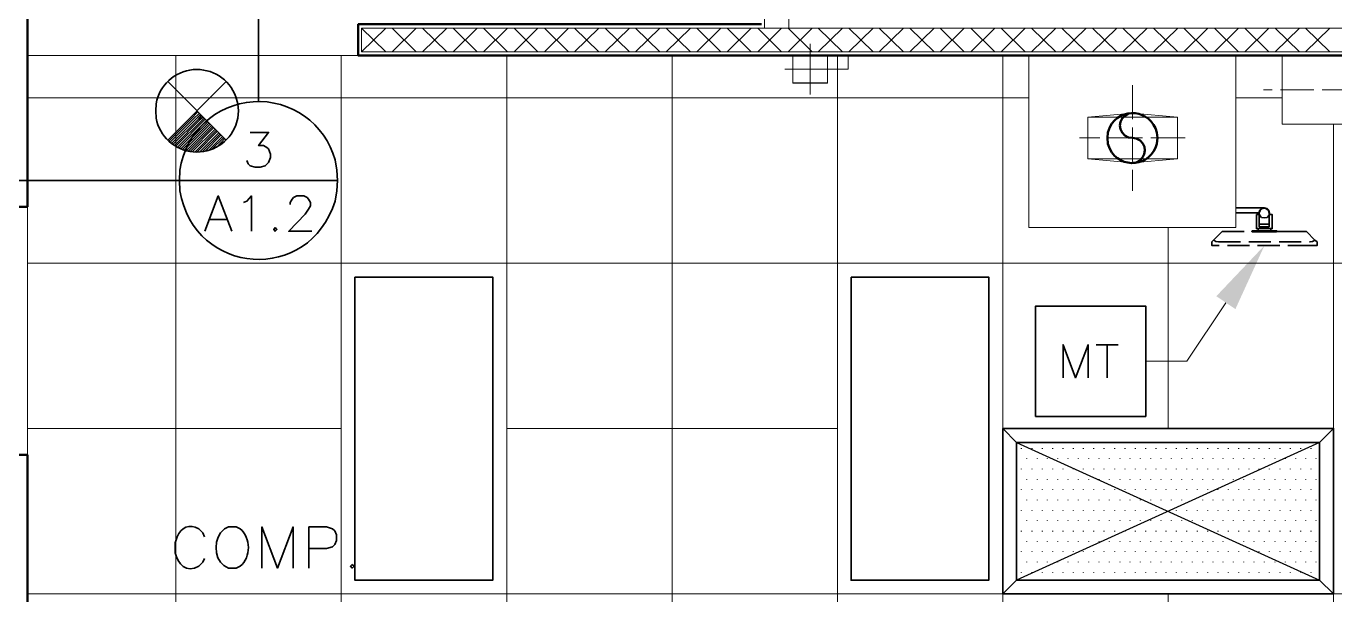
# Model space of a CAD drawing. Header units: inches. Extents: x 5 to 516, y -193 to 129.
# Drawn here: x 347.3 to 363.12, y 49.18 to 56.06 of the extents above; entities that cross this region are included whole.
import ezdxf

# ---------------------------------------------------------------- set-up
doc = ezdxf.new("R2010")
doc.units = ezdxf.units.IN
doc.header["$MEASUREMENT"] = 0
doc.linetypes.add('PDF_IMPORT', pattern=[1, 0.8, -0.2])
doc.layers.add('PDF9_Geometry', color=7, linetype='Continuous')
doc.layers.add('PDF9_Solid Fills', color=7, linetype='Continuous')

msp = doc.modelspace()

# ---------------------------------------------------------------- linework, layer by layer
at = {"layer": 'PDF9_Geometry', "lineweight": 9}
for points in [[(383.9783999, 55.7516727), (351.3517345, 55.7516727), (351.3517345, 56.0405612), (356.2272903, 56.0405612), (356.2272903, 58.2094499), (356.5206231, 58.2094499), (356.5206231, 56.0405612), (383.5206216, 56.0405612), (383.5206216, 63.1250052), (366.0628448, 63.1250052), (366.0628448, 81.0850047)], [(356.2272949, 56.0405634), (356.5206282, 56.0405634)]]:
    msp.add_lwpolyline(points, dxfattribs=at)
at = {"layer": 'PDF9_Geometry', "lineweight": 50}
for points in [[(347.3117409, 53.8761122), (347.3117409, 57.6272231)], [(351.3117407, 56.0850061), (351.3117407, 55.7072283), (351.3117407, 56.0850061), (356.187296, 56.0850061)], [(383.9384027, 55.7072301), (351.3117385, 55.7072301)], [(360.627299, 55.0050032), (360.6761879, 55.0094477)], [(360.4006265, 54.5783366), (360.3784043, 54.6405588), (360.3739599, 54.7116699), (360.3784043, 54.7783366), (360.4006265, 54.8405588)], [(360.9695154, 54.7783366), (360.9784043, 54.7116699), (360.9695154, 54.6405588)], [(360.7206323, 54.702781), (360.6761879, 54.7116699), (360.627299, 54.7161144)], [(360.7206323, 54.4138921), (360.6761879, 54.4094477)], [(347.3117471, 53.8761122), (346.9384137, 53.8761122), (346.9384137, 54.1116678)], [(346.6939632, 45.3338945), (347.3117409, 45.3338945), (347.3117409, 50.8761164)], [(346.9384137, 50.8761124), (347.3117471, 50.8761124)]]:
    msp.add_lwpolyline(points, dxfattribs=at)
at = {"layer": 'PDF9_Geometry', "lineweight": 35}
for points in [[(350.1072956, 57.3027794), (350.1072956, 55.1516684)], [(349.7161823, 55.3916738), (349.0095157, 54.6850072)], [(349.7161823, 54.6850043), (349.0095157, 55.391671)], [(349.0228501, 54.671667), (349.2895168, 54.9383337), (349.3739612, 55.0272226)], [(349.0361784, 54.6583387), (349.3161784, 54.9383387), (349.3917339, 55.0094498)], [(349.0539645, 54.6450014), (349.4050756, 54.9961125)], [(349.0717415, 54.6316732), (349.3784082, 54.9383398), (349.4184082, 54.9827843)], [(349.0895186, 54.6183359), (349.4050741, 54.9383358), (349.4361852, 54.9650025)], [(349.1072956, 54.6094473), (349.4361845, 54.9383362), (349.4495178, 54.9516695)], [(349.4628457, 54.9383319), (349.125068, 54.6005541)], [(349.4761831, 54.9205548), (349.1428497, 54.5872215)], [(349.4939601, 54.9072265), (349.1650712, 54.5783377)], [(349.5072974, 54.8938892), (349.1872974, 54.5694448)], [(349.5206257, 54.8761122), (349.2095146, 54.5650011)], [(349.5384027, 54.8627839), (349.2317361, 54.5561173)], [(349.5517401, 54.8494466), (349.2539623, 54.5516688)], [(349.5650774, 54.8361183), (349.2806329, 54.5472294)], [(349.5828544, 54.8183413), (349.3028544, 54.5427857)], [(349.5961827, 54.805004), (349.3339605, 54.5383373)], [(349.60952, 54.7916666), (349.3606311, 54.5383333)], [(349.6272971, 54.7738896), (349.3917415, 54.5383341)], [(349.6406253, 54.7605613), (349.4228476, 54.5427836)], [(350.005073, 54.7783384), (350.2272952, 54.7783384), (350.1072952, 54.6183384), (350.165073, 54.6183384), (350.205073, 54.5961162), (350.2272952, 54.5783384), (350.2495174, 54.5161162), (350.2495174, 54.4761162), (350.2272952, 54.413894), (350.1872952, 54.373894), (350.125073, 54.3561162), (350.0672952, 54.3561162), (350.005073, 54.373894), (349.9828508, 54.3961162), (349.965073, 54.4361162)], [(349.6539626, 54.747224), (349.4584071, 54.547224)], [(349.6717397, 54.729447), (349.4984064, 54.5561136)], [(349.685068, 54.7161096), (349.5428457, 54.5738874)], [(349.6984053, 54.7027814), (349.5961831, 54.5961147)], [(346.4717435, 54.1961173), (349.1472988, 54.1961173)], [(351.0317418, 53.9472284), (351.053964, 54.0716728), (351.0628529, 54.1961173)], [(349.458406, 53.5827818), (349.618406, 54.0094484), (349.7828504, 53.5827818)], [(349.9250672, 53.9294524), (349.9650672, 53.9472302), (350.022845, 54.0094524), (350.022845, 53.5827858)], [(350.4895203, 53.9072266), (350.4895203, 53.9294488), (350.5117425, 53.9694488), (350.5295203, 53.991671), (350.5695203, 54.0094488), (350.6539647, 54.0094488), (350.6939647, 53.991671), (350.7117425, 53.9694488), (350.7339647, 53.9294488), (350.7339647, 53.8894488), (350.7117425, 53.8494488), (350.6717425, 53.7872266), (350.4717425, 53.5827822), (350.7517425, 53.5827822)], [(362.2050687, 53.805004), (362.2139576, 53.7738929), (362.2361798, 53.7472262), (362.2717354, 53.7427818), (362.3028465, 53.7472262), (362.3250687, 53.7738929), (362.3339576, 53.805004), (362.3250687, 53.8361151), (362.3028465, 53.8583373), (362.2717354, 53.8672262), (362.2361798, 53.8583373), (362.2139576, 53.8361151), (362.2050687, 53.805004), (361.9250687, 53.805004)], [(362.2717372, 53.8672237), (361.9250705, 53.8672237)], [(362.3295171, 53.805004), (362.3206282, 53.8316707), (362.298406, 53.8538929), (362.2717394, 53.8627818), (362.2406282, 53.8538929), (362.218406, 53.8316707), (362.2095171, 53.805004), (362.2095171, 53.7605596)], [(349.5206257, 53.7250073), (349.7206257, 53.7250073)], [(362.1784031, 53.7827782), (362.1739587, 53.7827782)], [(362.36063, 53.6138915), (362.1739634, 53.6138915), (362.1739634, 53.6183359), (362.1739634, 53.7827803)], [(362.1784064, 53.7827782), (362.2095175, 53.7827782), (362.2095175, 53.7872226)], [(362.2095175, 53.805004), (362.2095175, 53.7827818)], [(362.2095175, 53.7072302), (362.2095175, 53.7605635)], [(362.2095175, 53.636113), (362.2095175, 53.7072241)], [(362.2095175, 53.6716671), (362.2139619, 53.6672226)], [(362.2139572, 53.6672273), (362.3250683, 53.6672273), (362.3295128, 53.6672273), (362.3295128, 53.6716718)], [(362.3339569, 53.7827782), (362.3295124, 53.7827782)], [(362.3295171, 53.707228), (362.3295171, 53.7605614), (362.3295171, 53.8050058)], [(362.3295171, 53.7827782), (362.3339616, 53.8050004)], [(362.3295171, 53.7072302), (362.3295171, 53.6361191)], [(362.3606315, 53.7827782), (362.3339648, 53.7827782)], [(362.3606268, 53.7827782), (362.3650712, 53.7827782), (362.3650712, 53.6183337)], [(361.7606243, 53.578333), (361.6361799, 53.4538886), (361.6361799, 53.4094441), (361.7161799, 53.4094441)], [(362.0272982, 53.578333), (361.7606315, 53.578333)], [(362.1384053, 53.5872215), (362.125072, 53.5872215), (362.1206275, 53.5827771)], [(362.1206322, 53.5827818), (362.1206322, 53.5783374)], [(362.1206322, 53.578333), (362.1250767, 53.578333), (362.1250767, 53.5738886), (362.13841, 53.5738886)], [(362.4184024, 53.5827818), (362.4184024, 53.5872262), (362.1384024, 53.5872262)], [(362.1384093, 53.5738933), (362.4006315, 53.5738933)], [(362.9072902, 53.4538886), (362.8806235, 53.4761108), (362.7784013, 53.578333), (362.1961791, 53.578333)], [(362.1961802, 53.5872215), (362.1961802, 53.6138882)], [(362.3295171, 53.636113), (362.2095171, 53.636113)], [(362.3472942, 53.5872215), (362.3472942, 53.6138882)], [(362.3606315, 53.6138962), (362.3650759, 53.6138962), (362.3650759, 53.6183406)], [(362.4006253, 53.5738933), (362.4139587, 53.5738933), (362.4184031, 53.5783377)], [(362.4184024, 53.578333), (362.4184024, 53.5827775)], [(361.6584017, 53.4761104), (361.6850684, 53.4583327), (361.7161795, 53.4538882)], [(362.822853, 53.4538936), (362.8539641, 53.4583381), (362.8806307, 53.4761159)], [(362.822853, 53.409451), (362.9072974, 53.409451), (362.9072974, 53.4538955)], [(359.8361814, 51.8094439), (359.8361814, 52.2094438), (359.9872925, 51.8094439), (360.1384036, 52.2094438), (360.1384036, 51.8094439)], [(360.2361832, 52.2094457), (360.5028498, 52.2094457)], [(360.3695111, 52.2094457), (360.3695111, 51.8094457)], [(359.2717374, 51.0272264), (359.1072929, 51.1961153)], [(362.9384038, 51.0272264), (363.1072927, 51.1961153)], [(349.1206329, 49.885001), (349.0984107, 49.8138899), (349.0984107, 49.6938899)], [(349.4539663, 49.885001), (349.431744, 49.9338899), (349.3828552, 49.9827787)], [(349.8850701, 49.9827784), (349.8361812, 50.0050006), (349.7428479, 50.0050006), (349.693959, 49.9827784), (349.6450701, 49.9338895)], [(350.1472894, 49.507225), (350.1472894, 50.0050028), (350.3339561, 49.507225), (350.5250672, 50.0050028), (350.5250672, 49.507225)], [(350.7161823, 49.507225), (350.7161823, 50.0050028), (350.9295156, 50.0050028), (351.0006267, 49.9827806), (351.0272934, 49.9561139), (351.0495156, 49.9116694), (351.0495156, 49.8405583), (351.0272934, 49.7916695), (351.0006267, 49.7650028), (350.9295156, 49.7427806), (350.7161823, 49.7427806)], [(349.3828552, 49.5294454), (349.431744, 49.5783343), (349.4539663, 49.6227788)], [(349.7428479, 49.5072229), (349.8361812, 49.5072229), (349.8850701, 49.5294451)], [(359.2717374, 49.3605598), (359.1072929, 49.1961154)], [(362.9384038, 49.3605598), (363.1072927, 49.1961154)]]:
    msp.add_lwpolyline(points, dxfattribs=at)
at = {"layer": 'PDF9_Geometry', "lineweight": 15}
for points in [[(351.3517345, 55.7516727), (351.6450678, 56.0405616)], [(351.645074, 55.7516727), (351.3517407, 56.0405616)], [(352.0139614, 55.7516727), (351.7206281, 56.0405616)], [(351.720631, 55.7516727), (352.0139643, 56.0405616)], [(352.3828488, 55.7516727), (352.0895155, 56.0405616)], [(352.0895184, 55.7516727), (352.3828517, 56.0405616)], [(352.7517363, 55.7516727), (352.4584029, 56.0405616)], [(352.4584058, 55.7516727), (352.7517392, 56.0405616)], [(352.8272933, 55.7516727), (353.1161821, 56.0405616)], [(353.1161839, 55.7516727), (352.8272951, 56.0405616)], [(353.1961807, 55.7516727), (353.4850696, 56.0405616)], [(353.4850714, 55.7516727), (353.1961825, 56.0405616)], [(353.8539588, 55.7516727), (353.5650699, 56.0405616)], [(353.5650771, 55.7516727), (353.853966, 56.0405616)], [(354.2228462, 55.7516727), (353.9295129, 56.0405616)], [(353.9295158, 55.7516727), (354.2228491, 56.0405616)], [(354.5917336, 55.7516727), (354.2984003, 56.0405616)], [(354.2984032, 55.7516727), (354.5917365, 56.0405616)], [(354.6672906, 55.7516727), (354.9606239, 56.0405616)], [(354.9606301, 55.7516727), (354.6672968, 56.0405616)], [(355.0361781, 55.7516727), (355.3295114, 56.0405616)], [(355.3295175, 55.7516727), (355.0361842, 56.0405616)], [(355.6984049, 55.7516727), (355.4050716, 56.0405616)], [(355.4050745, 55.7516727), (355.6984078, 56.0405616)], [(355.7739619, 55.7516727), (356.0628508, 56.0405616)], [(356.0628526, 55.7516727), (355.7739637, 56.0405616)], [(356.1428494, 55.7516727), (356.4317382, 56.0405616)], [(356.43174, 55.7516727), (356.1428512, 56.0405616)], [(356.5117368, 55.7516727), (356.8006257, 56.0405616)], [(356.8006275, 55.7516727), (356.5117386, 56.0405616)], [(357.1695149, 55.7516727), (356.8761816, 56.0405616)], [(356.8761845, 55.7516727), (357.1695178, 56.0405616)], [(357.5384023, 55.7516727), (357.245069, 56.0405616)], [(357.2450719, 55.7516727), (357.5384052, 56.0405616)], [(357.9072897, 55.7516727), (357.6139564, 56.0405616)], [(357.6139593, 55.7516727), (357.9072926, 56.0405616)], [(357.9828467, 55.7516727), (358.27618, 56.0405616)], [(358.2761862, 55.7516727), (357.9828529, 56.0405616)], [(358.3517341, 55.7516727), (358.640623, 56.0405616)], [(358.6406248, 55.7516727), (358.351736, 56.0405616)], [(358.7206306, 55.7516727), (359.0095195, 56.0405616)], [(359.0095213, 55.7516727), (358.7206324, 56.0405616)], [(359.089518, 55.7516727), (359.3784069, 56.0405616)], [(359.3784087, 55.7516727), (359.0895198, 56.0405616)], [(359.7472961, 55.7516727), (359.4539628, 56.0405616)], [(359.4539657, 55.7516727), (359.747299, 56.0405616)], [(360.1161836, 55.7516727), (359.8228502, 56.0405616)], [(359.8228531, 55.7516727), (360.1161865, 56.0405616)], [(360.485071, 55.7516727), (360.1917377, 56.0405616)], [(360.1917406, 55.7516727), (360.4850739, 56.0405616)], [(360.8539584, 55.7516727), (360.5606251, 56.0405616)], [(360.560628, 55.7516727), (360.8539613, 56.0405616)], [(361.2228458, 55.7516727), (360.9295125, 56.0405616)], [(360.9295154, 55.7516727), (361.2228487, 56.0405616)], [(361.2984028, 55.7516727), (361.5872917, 56.0405616)], [(361.5872935, 55.7516727), (361.2984046, 56.0405616)], [(361.6672902, 55.7516727), (361.9561791, 56.0405616)], [(361.9561809, 55.7516727), (361.6672921, 56.0405616)], [(362.0361777, 55.7516727), (362.3250665, 56.0405616)], [(362.3250683, 55.7516727), (362.0361795, 56.0405616)], [(362.4006253, 55.7516727), (362.6939587, 56.0405616)], [(362.6939648, 55.7516727), (362.4006315, 56.0405616)], [(362.7695128, 55.7516727), (363.0628461, 56.0405616)], [(363.0628522, 55.7516727), (362.7695189, 56.0405616)], [(356.7784016, 55.2361111), (356.7784016, 55.8494444)], [(357.0717389, 55.7116699), (357.2361834, 55.7116699), (357.2361834, 55.542781), (356.9872945, 55.542781)], [(359.4228513, 55.7116687), (359.4228513, 53.6272244), (361.9250734, 53.6272244), (361.9250734, 55.7116687)], [(365.1561862, 55.7116699), (362.4850751, 55.7116699)], [(365.1561862, 54.8761122), (365.1561862, 55.7116677), (365.1561862, 54.8761122), (362.4850751, 54.8761122), (362.4850751, 55.7116677)], [(351.3117407, 55.7072301), (347.3117409, 55.7072301)], [(349.1072956, 55.7072301), (349.1072956, 37.7072311)], [(351.1072955, 55.7072301), (351.1072955, 37.7072311)], [(353.1072954, 55.7072301), (353.1072954, 37.7072311)], [(355.1072953, 55.7072301), (355.1072953, 40.4450092)], [(357.1072952, 55.7072301), (357.1072952, 37.7072311)], [(359.1072951, 55.7072301), (359.1072951, 37.7072311)], [(357.0850694, 55.5427788), (356.4717361, 55.5427788)], [(347.3117409, 55.1961172), (359.4228513, 55.1961172)], [(361.9250666, 55.1961172), (362.4850665, 55.1961172)], [(360.1339606, 54.9605577), (360.6761828, 55.0094466), (361.218405, 54.9605577)], [(363.1072949, 54.8761122), (363.1072949, 37.7072243)], [(361.2184061, 54.4583333), (360.6761839, 54.4094444), (360.1339617, 54.4583333)], [(347.3117409, 50.8761124), (347.3117409, 53.8761122)], [(361.107295, 53.6272244), (361.107295, 51.1961135)], [(347.3117409, 53.1961173), (383.9384049, 53.1961173)], [(361.805076, 52.7161098), (361.3339649, 52.0094431), (360.8361871, 52.0094431)], [(347.3117409, 51.1961174), (351.1072964, 51.1961174)], [(353.1072954, 51.1961174), (357.1072952, 51.1961174)], [(359.1072951, 51.1961174), (363.1072949, 51.1961174)], [(347.3117409, 49.1961175), (383.9384049, 49.1961175)], [(361.107295, 49.1961175), (361.107295, 45.1961178)]]:
    msp.add_lwpolyline(points, dxfattribs=at)
for points in [[(356.9872956, 55.7116699), (356.9872956, 55.3783365), (356.5695178, 55.3783365), (356.5695178, 55.7116699)], [(356.5695167, 55.7072301), (356.5695167, 55.3738968), (356.9872945, 55.3738968), (356.9872945, 55.7072301)], [(361.9250666, 55.7072243), (361.9250666, 53.6272244), (359.4228445, 53.6272244), (359.4228445, 55.7072243)], [(362.4850709, 54.876119), (362.4850709, 55.7072301), (365.1561819, 55.7072301), (365.1561819, 54.876119)], [(361.2184061, 54.4583333), (361.2184061, 54.9605555), (360.1339617, 54.9605555), (360.1339617, 54.4583333)]]:
    msp.add_lwpolyline(points, close=True, dxfattribs=at)
at = {"layer": 'PDF9_Geometry', "lineweight": 35}
msp.add_lwpolyline([(349.8317364, 54.8672302), (349.8539586, 54.9516746), (349.8628475, 55.0405635), (349.8539586, 55.1250079), (349.8317364, 55.2094524, 0.766103965), (348.867292, 55.1250079), (348.8628476, 55.0405635), (348.867292, 54.9516746, 0.762246346)], format="xyb", close=True, dxfattribs=at)
at = {"layer": 'PDF9_Geometry', "linetype": 'PDF_IMPORT', "lineweight": 15, "ltscale": 0.511111}
msp.add_lwpolyline([(360.6761879, 55.3472222), (360.6761879, 54.0716707)], dxfattribs=at)
at = {"layer": 'PDF9_Geometry', "linetype": 'PDF_IMPORT', "lineweight": 15, "ltscale": 0.502222}
msp.add_lwpolyline([(365.3784084, 55.293891), (362.2584053, 55.293891)], dxfattribs=at)
at = {"layer": 'PDF9_Geometry', "lineweight": 35}
msp.add_lwpolyline([(349.1561863, 54.0716728), (349.151742, 54.1961173), (349.1561863, 54.3205617, -0.8172010977), (351.0317418, 54.4450061), (351.053964, 54.3205617), (351.0628529, 54.1961173), (349.151742, 54.1961173)], format="xyb", dxfattribs=at)
at = {"layer": 'PDF9_Geometry', "linetype": 'PDF_IMPORT', "lineweight": 15, "ltscale": 0.515556}
msp.add_lwpolyline([(361.3117401, 54.7116699), (360.0361839, 54.7116699)], dxfattribs=at)
at = {"layer": 'PDF9_Geometry', "lineweight": 35}
for points in [[(350.307292, 53.6272244), (350.2895142, 53.6050022), (350.307292, 53.58278), (350.3295142, 53.6050022)], [(351.2717378, 53.0272263), (351.2717378, 49.3605598), (352.9384044, 49.3605598), (352.9384044, 53.0272263)], [(357.2717375, 53.0272263), (357.2717375, 49.3605598), (358.938404, 49.3605598), (358.938404, 53.0272263)], [(360.8361813, 51.3427826), (360.8361813, 52.6761159), (359.5028481, 52.6761159), (359.5028481, 51.3427826)], [(359.1072951, 51.1961174), (359.1072951, 49.1961175), (363.1072949, 49.1961175), (363.1072949, 51.1961174)], [(359.2717374, 51.0272264), (359.2717374, 49.3605598), (362.9384038, 49.3605598), (362.9384038, 51.0272264)], [(351.2406234, 49.5516677), (351.2184012, 49.5294454), (351.2406234, 49.5072232), (351.2628456, 49.5294454)]]:
    msp.add_lwpolyline(points, close=True, dxfattribs=at)
at = {"layer": 'PDF9_Geometry', "linetype": 'PDF_IMPORT', "lineweight": 35, "ltscale": 0.333333}
for points in [[(361.7161817, 53.4538936), (362.8228483, 53.4538936)], [(362.822853, 53.409451), (361.7161817, 53.409451)]]:
    msp.add_lwpolyline(points, dxfattribs=at)
at = {"layer": 'PDF9_Geometry', "color": 253, "lineweight": 30, "true_color": 0xb3b3b3}
for points in [[(359.2717374, 51.0272264), (362.9384038, 49.3605598)], [(362.9384038, 51.0272264), (359.2717374, 49.3605598)], [(359.2717374, 50.827221), (359.2717374, 50.8316654)], [(359.333957, 50.9516694), (359.333957, 50.9561138)], [(359.3961858, 50.827221), (359.3961858, 50.8316654)], [(359.4628452, 50.9516694), (359.4628452, 50.9561138)], [(359.5250739, 50.827221), (359.5250739, 50.8316654)], [(359.5872936, 50.9516694), (359.5872936, 50.9561138)], [(359.6495133, 50.827221), (359.6495133, 50.8316654)], [(359.711742, 50.9516694), (359.711742, 50.9561138)], [(359.7739617, 50.827221), (359.7739617, 50.8316654)], [(359.8361814, 50.9516694), (359.8361814, 50.9561138)], [(359.8984101, 50.827221), (359.8984101, 50.8316654)], [(359.9606298, 50.9516694), (359.9606298, 50.9561138)], [(360.0228495, 50.827221), (360.0228495, 50.8316654)], [(360.0850692, 50.9516694), (360.0850692, 50.9561138)], [(360.1472889, 50.827221), (360.1472889, 50.8316654)], [(360.2095176, 50.9516694), (360.2095176, 50.9561138)], [(360.2717373, 50.827221), (360.2717373, 50.8316654)], [(360.333957, 50.9516694), (360.333957, 50.9561138)], [(360.3961857, 50.827221), (360.3961857, 50.8316654)], [(360.4628451, 50.9516694), (360.4628451, 50.9561138)], [(360.5250739, 50.827221), (360.5250739, 50.8316654)], [(360.5872936, 50.9516694), (360.5872936, 50.9561138)], [(360.6495132, 50.827221), (360.6495132, 50.8316654)], [(360.711742, 50.9516694), (360.711742, 50.9561138)], [(360.7739617, 50.827221), (360.7739617, 50.8316654)], [(360.8361813, 50.9516694), (360.8361813, 50.9561138)], [(360.8984101, 50.827221), (360.8984101, 50.8316654)], [(360.9606298, 50.9516694), (360.9606298, 50.9561138)], [(361.0228495, 50.827221), (361.0228495, 50.8316654)], [(361.0850691, 50.9516694), (361.0850691, 50.9561138)], [(361.1472888, 50.827221), (361.1472888, 50.8316654)], [(361.2095176, 50.9516694), (361.2095176, 50.9561138)], [(361.2717372, 50.827221), (361.2717372, 50.8316654)], [(361.3339569, 50.9516694), (361.3339569, 50.9561138)], [(361.4006254, 50.827221), (361.4006254, 50.8316654)], [(361.4628451, 50.9516694), (361.4628451, 50.9561138)], [(361.5250738, 50.827221), (361.5250738, 50.8316654)], [(361.5872935, 50.9516694), (361.5872935, 50.9561138)], [(361.6495132, 50.827221), (361.6495132, 50.8316654)], [(361.7117419, 50.9516694), (361.7117419, 50.9561138)], [(361.7739616, 50.827221), (361.7739616, 50.8316654)], [(361.8361813, 50.9516694), (361.8361813, 50.9561138)], [(361.89841, 50.827221), (361.89841, 50.8316654)], [(361.9606297, 50.9516694), (361.9606297, 50.9561138)], [(362.0228494, 50.827221), (362.0228494, 50.8316654)], [(362.0850691, 50.9516694), (362.0850691, 50.9561138)], [(362.1472888, 50.827221), (362.1472888, 50.8316654)], [(362.2095175, 50.9516694), (362.2095175, 50.9561138)], [(362.2717372, 50.827221), (362.2717372, 50.8316654)], [(362.3339569, 50.9516694), (362.3339569, 50.9561138)], [(362.4006253, 50.827221), (362.4006253, 50.8316654)], [(362.462845, 50.9516694), (362.462845, 50.9561138)], [(362.5250738, 50.827221), (362.5250738, 50.8316654)], [(362.5872934, 50.9516694), (362.5872934, 50.9561138)], [(362.6495131, 50.827221), (362.6495131, 50.8316654)], [(362.7117419, 50.9516694), (362.7117419, 50.9561138)], [(362.7739616, 50.827221), (362.7739616, 50.8316654)], [(362.8361812, 50.9516694), (362.8361812, 50.9561138)], [(362.89841, 50.827221), (362.89841, 50.8316654)], [(359.333957, 50.7027816), (359.333957, 50.707226)], [(359.4628452, 50.7027816), (359.4628452, 50.707226)], [(359.5872936, 50.7027816), (359.5872936, 50.707226)], [(359.711742, 50.7027816), (359.711742, 50.707226)], [(359.8361814, 50.7027816), (359.8361814, 50.707226)], [(359.9606298, 50.7027816), (359.9606298, 50.707226)], [(360.0850692, 50.7027816), (360.0850692, 50.707226)], [(360.2095176, 50.7027816), (360.2095176, 50.707226)], [(360.333957, 50.7027816), (360.333957, 50.707226)], [(360.4628451, 50.7027816), (360.4628451, 50.707226)], [(360.5872936, 50.7027816), (360.5872936, 50.707226)], [(360.711742, 50.7027816), (360.711742, 50.707226)], [(360.8361813, 50.7027816), (360.8361813, 50.707226)], [(360.9606298, 50.7027816), (360.9606298, 50.707226)], [(361.0850691, 50.7027816), (361.0850691, 50.707226)], [(361.2095176, 50.7027816), (361.2095176, 50.707226)], [(361.3339569, 50.7027816), (361.3339569, 50.707226)], [(361.4628451, 50.7027816), (361.4628451, 50.707226)], [(361.5872935, 50.7027816), (361.5872935, 50.707226)], [(361.7117419, 50.7027816), (361.7117419, 50.707226)], [(361.8361813, 50.7027816), (361.8361813, 50.707226)], [(361.9606297, 50.7027816), (361.9606297, 50.707226)], [(362.0850691, 50.7027816), (362.0850691, 50.707226)], [(362.2095175, 50.7027816), (362.2095175, 50.707226)], [(362.3339569, 50.7027816), (362.3339569, 50.707226)], [(362.462845, 50.7027816), (362.462845, 50.707226)], [(362.5872934, 50.7027816), (362.5872934, 50.707226)], [(362.7117419, 50.7027816), (362.7117419, 50.707226)], [(362.8361812, 50.7027816), (362.8361812, 50.707226)], [(359.2717374, 50.5783332), (359.2717374, 50.5827776)], [(359.3961858, 50.5783332), (359.3961858, 50.5827776)], [(359.5250739, 50.5783332), (359.5250739, 50.5827776)], [(359.6495133, 50.5783332), (359.6495133, 50.5827776)], [(359.7739617, 50.5783332), (359.7739617, 50.5827776)], [(359.8984101, 50.5783332), (359.8984101, 50.5827776)], [(360.0228495, 50.5783332), (360.0228495, 50.5827776)], [(360.1472889, 50.5783332), (360.1472889, 50.5827776)], [(360.2717373, 50.5783332), (360.2717373, 50.5827776)], [(360.3961857, 50.5783332), (360.3961857, 50.5827776)], [(360.5250739, 50.5783332), (360.5250739, 50.5827776)], [(360.6495132, 50.5783332), (360.6495132, 50.5827776)], [(360.7739617, 50.5783332), (360.7739617, 50.5827776)], [(360.8984101, 50.5783332), (360.8984101, 50.5827776)], [(361.0228495, 50.5783332), (361.0228495, 50.5827776)], [(361.1472888, 50.5783332), (361.1472888, 50.5827776)], [(361.2717372, 50.5783332), (361.2717372, 50.5827776)], [(361.4006254, 50.5783332), (361.4006254, 50.5827776)], [(361.5250738, 50.5783332), (361.5250738, 50.5827776)], [(361.6495132, 50.5783332), (361.6495132, 50.5827776)], [(361.7739616, 50.5783332), (361.7739616, 50.5827776)], [(361.89841, 50.5783332), (361.89841, 50.5827776)], [(362.0228494, 50.5783332), (362.0228494, 50.5827776)], [(362.1472888, 50.5783332), (362.1472888, 50.5827776)], [(362.2717372, 50.5783332), (362.2717372, 50.5827776)], [(362.4006253, 50.5783332), (362.4006253, 50.5827776)], [(362.5250738, 50.5783332), (362.5250738, 50.5827776)], [(362.6495131, 50.5783332), (362.6495131, 50.5827776)], [(362.7739616, 50.5783332), (362.7739616, 50.5827776)], [(362.89841, 50.5783332), (362.89841, 50.5827776)], [(359.2717374, 50.3294454), (359.2717374, 50.3338898)], [(359.333957, 50.4538938), (359.333957, 50.4583383)], [(359.3961858, 50.3294454), (359.3961858, 50.3338898)], [(359.4628452, 50.4538938), (359.4628452, 50.4583383)], [(359.5250739, 50.3294454), (359.5250739, 50.3338898)], [(359.5872936, 50.4538938), (359.5872936, 50.4583383)], [(359.6495133, 50.3294454), (359.6495133, 50.3338898)], [(359.711742, 50.4538938), (359.711742, 50.4583383)], [(359.7739617, 50.3294454), (359.7739617, 50.3338898)], [(359.8361814, 50.4538938), (359.8361814, 50.4583383)], [(359.8984101, 50.3294454), (359.8984101, 50.3338898)], [(359.9606298, 50.4538938), (359.9606298, 50.4583383)], [(360.0228495, 50.3294454), (360.0228495, 50.3338898)], [(360.0850692, 50.4538938), (360.0850692, 50.4583383)], [(360.1472889, 50.3294454), (360.1472889, 50.3338898)], [(360.2095176, 50.4538938), (360.2095176, 50.4583383)], [(360.2717373, 50.3294454), (360.2717373, 50.3338898)], [(360.333957, 50.4538938), (360.333957, 50.4583383)], [(360.3961857, 50.3294454), (360.3961857, 50.3338898)], [(360.4628451, 50.4538938), (360.4628451, 50.4583383)], [(360.5250739, 50.3294454), (360.5250739, 50.3338898)], [(360.5872936, 50.4538938), (360.5872936, 50.4583383)], [(360.6495132, 50.3294454), (360.6495132, 50.3338898)], [(360.711742, 50.4538938), (360.711742, 50.4583383)], [(360.7739617, 50.3294454), (360.7739617, 50.3338898)], [(360.8361813, 50.4538938), (360.8361813, 50.4583383)], [(360.8984101, 50.3294454), (360.8984101, 50.3338898)], [(360.9606298, 50.4538938), (360.9606298, 50.4583383)], [(361.0228495, 50.3294454), (361.0228495, 50.3338898)], [(361.0850691, 50.4538938), (361.0850691, 50.4583383)], [(361.1472888, 50.3294454), (361.1472888, 50.3338898)], [(361.2095176, 50.4538938), (361.2095176, 50.4583383)], [(361.2717372, 50.3294454), (361.2717372, 50.3338898)], [(361.3339569, 50.4538938), (361.3339569, 50.4583383)], [(361.4006254, 50.3294454), (361.4006254, 50.3338898)], [(361.4628451, 50.4538938), (361.4628451, 50.4583383)], [(361.5250738, 50.3294454), (361.5250738, 50.3338898)], [(361.5872935, 50.4538938), (361.5872935, 50.4583383)], [(361.6495132, 50.3294454), (361.6495132, 50.3338898)], [(361.7117419, 50.4538938), (361.7117419, 50.4583383)], [(361.7739616, 50.3294454), (361.7739616, 50.3338898)], [(361.8361813, 50.4538938), (361.8361813, 50.4583383)], [(361.89841, 50.3294454), (361.89841, 50.3338898)], [(361.9606297, 50.4538938), (361.9606297, 50.4583383)], [(362.0228494, 50.3294454), (362.0228494, 50.3338898)], [(362.0850691, 50.4538938), (362.0850691, 50.4583383)], [(362.1472888, 50.3294454), (362.1472888, 50.3338898)], [(362.2095175, 50.4538938), (362.2095175, 50.4583383)], [(362.2717372, 50.3294454), (362.2717372, 50.3338898)], [(362.3339569, 50.4538938), (362.3339569, 50.4583383)], [(362.4006253, 50.3294454), (362.4006253, 50.3338898)], [(362.462845, 50.4538938), (362.462845, 50.4583383)], [(362.5250738, 50.3294454), (362.5250738, 50.3338898)], [(362.5872934, 50.4538938), (362.5872934, 50.4583383)], [(362.6495131, 50.3294454), (362.6495131, 50.3338898)], [(362.7117419, 50.4538938), (362.7117419, 50.4583383)], [(362.7739616, 50.3294454), (362.7739616, 50.3338898)], [(362.8361812, 50.4538938), (362.8361812, 50.4583383)], [(362.89841, 50.3294454), (362.89841, 50.3338898)], [(359.333957, 50.205006), (359.333957, 50.2094505)], [(359.4628452, 50.205006), (359.4628452, 50.2094505)], [(359.5872936, 50.205006), (359.5872936, 50.2094505)], [(359.711742, 50.205006), (359.711742, 50.2094505)], [(359.8361814, 50.205006), (359.8361814, 50.2094505)], [(359.9606298, 50.205006), (359.9606298, 50.2094505)], [(360.0850692, 50.205006), (360.0850692, 50.2094505)], [(360.2095176, 50.205006), (360.2095176, 50.2094505)], [(360.333957, 50.205006), (360.333957, 50.2094505)], [(360.4628451, 50.205006), (360.4628451, 50.2094505)], [(360.5872936, 50.205006), (360.5872936, 50.2094505)], [(360.711742, 50.205006), (360.711742, 50.2094505)], [(360.8361813, 50.205006), (360.8361813, 50.2094505)], [(360.9606298, 50.205006), (360.9606298, 50.2094505)], [(361.0850691, 50.205006), (361.0850691, 50.2094505)], [(361.2095176, 50.205006), (361.2095176, 50.2094505)], [(361.3339569, 50.205006), (361.3339569, 50.2094505)], [(361.4628451, 50.205006), (361.4628451, 50.2094505)], [(361.5872935, 50.205006), (361.5872935, 50.2094505)], [(361.7117419, 50.205006), (361.7117419, 50.2094505)], [(361.8361813, 50.205006), (361.8361813, 50.2094505)], [(361.9606297, 50.205006), (361.9606297, 50.2094505)], [(362.0850691, 50.205006), (362.0850691, 50.2094505)], [(362.2095175, 50.205006), (362.2095175, 50.2094505)], [(362.3339569, 50.205006), (362.3339569, 50.2094505)], [(362.462845, 50.205006), (362.462845, 50.2094505)], [(362.5872934, 50.205006), (362.5872934, 50.2094505)], [(362.7117419, 50.205006), (362.7117419, 50.2094505)], [(362.8361812, 50.205006), (362.8361812, 50.2094505)], [(359.2717374, 50.0805576), (359.2717374, 50.085002)], [(359.3961858, 50.0805576), (359.3961858, 50.085002)], [(359.5250739, 50.0805576), (359.5250739, 50.085002)], [(359.6495133, 50.0805576), (359.6495133, 50.085002)], [(359.7739617, 50.0805576), (359.7739617, 50.085002)], [(359.8984101, 50.0805576), (359.8984101, 50.085002)], [(360.0228495, 50.0805576), (360.0228495, 50.085002)], [(360.1472889, 50.0805576), (360.1472889, 50.085002)], [(360.2717373, 50.0805576), (360.2717373, 50.085002)], [(360.3961857, 50.0805576), (360.3961857, 50.085002)], [(360.5250739, 50.0805576), (360.5250739, 50.085002)], [(360.6495132, 50.0805576), (360.6495132, 50.085002)], [(360.7739617, 50.0805576), (360.7739617, 50.085002)], [(360.8984101, 50.0805576), (360.8984101, 50.085002)], [(361.0228495, 50.0805576), (361.0228495, 50.085002)], [(361.1472888, 50.0805576), (361.1472888, 50.085002)], [(361.2717372, 50.0805576), (361.2717372, 50.085002)], [(361.4006254, 50.0805576), (361.4006254, 50.085002)], [(361.5250738, 50.0805576), (361.5250738, 50.085002)], [(361.6495132, 50.0805576), (361.6495132, 50.085002)], [(361.7739616, 50.0805576), (361.7739616, 50.085002)], [(361.89841, 50.0805576), (361.89841, 50.085002)], [(362.0228494, 50.0805576), (362.0228494, 50.085002)], [(362.1472888, 50.0805576), (362.1472888, 50.085002)], [(362.2717372, 50.0805576), (362.2717372, 50.085002)], [(362.4006253, 50.0805576), (362.4006253, 50.085002)], [(362.5250738, 50.0805576), (362.5250738, 50.085002)], [(362.6495131, 50.0805576), (362.6495131, 50.085002)], [(362.7739616, 50.0805576), (362.7739616, 50.085002)], [(362.89841, 50.0805576), (362.89841, 50.085002)], [(359.333957, 49.9516694), (359.333957, 49.9561139)], [(359.4628452, 49.9516694), (359.4628452, 49.9561139)], [(359.5872936, 49.9516694), (359.5872936, 49.9561139)], [(359.711742, 49.9516694), (359.711742, 49.9561139)], [(359.8361814, 49.9516694), (359.8361814, 49.9561139)], [(359.9606298, 49.9516694), (359.9606298, 49.9561139)], [(360.0850692, 49.9516694), (360.0850692, 49.9561139)], [(360.2095176, 49.9516694), (360.2095176, 49.9561139)], [(360.333957, 49.9516694), (360.333957, 49.9561139)], [(360.4628451, 49.9516694), (360.4628451, 49.9561139)], [(360.5872936, 49.9516694), (360.5872936, 49.9561139)], [(360.711742, 49.9516694), (360.711742, 49.9561139)], [(360.8361813, 49.9516694), (360.8361813, 49.9561139)], [(360.9606298, 49.9516694), (360.9606298, 49.9561139)], [(361.0850691, 49.9516694), (361.0850691, 49.9561139)], [(361.2095176, 49.9516694), (361.2095176, 49.9561139)], [(361.3339569, 49.9516694), (361.3339569, 49.9561139)], [(361.4628451, 49.9516694), (361.4628451, 49.9561139)], [(361.5872935, 49.9516694), (361.5872935, 49.9561139)], [(361.7117419, 49.9516694), (361.7117419, 49.9561139)], [(361.8361813, 49.9516694), (361.8361813, 49.9561139)], [(361.9606297, 49.9516694), (361.9606297, 49.9561139)], [(362.0850691, 49.9516694), (362.0850691, 49.9561139)], [(362.2095175, 49.9516694), (362.2095175, 49.9561139)], [(362.3339569, 49.9516694), (362.3339569, 49.9561139)], [(362.462845, 49.9516694), (362.462845, 49.9561139)], [(362.5872934, 49.9516694), (362.5872934, 49.9561139)], [(362.7117419, 49.9516694), (362.7117419, 49.9561139)], [(362.8361812, 49.9516694), (362.8361812, 49.9561139)], [(359.2717374, 49.827221), (359.2717374, 49.8316655)], [(359.333957, 49.7027817), (359.333957, 49.7072261)], [(359.3961858, 49.827221), (359.3961858, 49.8316655)], [(359.4628452, 49.7027817), (359.4628452, 49.7072261)], [(359.5250739, 49.827221), (359.5250739, 49.8316655)], [(359.5872936, 49.7027817), (359.5872936, 49.7072261)], [(359.6495133, 49.827221), (359.6495133, 49.8316655)], [(359.711742, 49.7027817), (359.711742, 49.7072261)], [(359.7739617, 49.827221), (359.7739617, 49.8316655)], [(359.8361814, 49.7027817), (359.8361814, 49.7072261)], [(359.8984101, 49.827221), (359.8984101, 49.8316655)], [(359.9606298, 49.7027817), (359.9606298, 49.7072261)], [(360.0228495, 49.827221), (360.0228495, 49.8316655)], [(360.0850692, 49.7027817), (360.0850692, 49.7072261)], [(360.1472889, 49.827221), (360.1472889, 49.8316655)], [(360.2095176, 49.7027817), (360.2095176, 49.7072261)], [(360.2717373, 49.827221), (360.2717373, 49.8316655)], [(360.333957, 49.7027817), (360.333957, 49.7072261)], [(360.3961857, 49.827221), (360.3961857, 49.8316655)], [(360.4628451, 49.7027817), (360.4628451, 49.7072261)], [(360.5250739, 49.827221), (360.5250739, 49.8316655)], [(360.5872936, 49.7027817), (360.5872936, 49.7072261)], [(360.6495132, 49.827221), (360.6495132, 49.8316655)], [(360.711742, 49.7027817), (360.711742, 49.7072261)], [(360.7739617, 49.827221), (360.7739617, 49.8316655)], [(360.8361813, 49.7027817), (360.8361813, 49.7072261)], [(360.8984101, 49.827221), (360.8984101, 49.8316655)], [(360.9606298, 49.7027817), (360.9606298, 49.7072261)], [(361.0228495, 49.827221), (361.0228495, 49.8316655)], [(361.0850691, 49.7027817), (361.0850691, 49.7072261)], [(361.1472888, 49.827221), (361.1472888, 49.8316655)], [(361.2095176, 49.7027817), (361.2095176, 49.7072261)], [(361.2717372, 49.827221), (361.2717372, 49.8316655)], [(361.3339569, 49.7027817), (361.3339569, 49.7072261)], [(361.4006254, 49.827221), (361.4006254, 49.8316655)], [(361.4628451, 49.7027817), (361.4628451, 49.7072261)], [(361.5250738, 49.827221), (361.5250738, 49.8316655)], [(361.5872935, 49.7027817), (361.5872935, 49.7072261)], [(361.6495132, 49.827221), (361.6495132, 49.8316655)], [(361.7117419, 49.7027817), (361.7117419, 49.7072261)], [(361.7739616, 49.827221), (361.7739616, 49.8316655)], [(361.8361813, 49.7027817), (361.8361813, 49.7072261)], [(361.89841, 49.827221), (361.89841, 49.8316655)], [(361.9606297, 49.7027817), (361.9606297, 49.7072261)], [(362.0228494, 49.827221), (362.0228494, 49.8316655)], [(362.0850691, 49.7027817), (362.0850691, 49.7072261)], [(362.1472888, 49.827221), (362.1472888, 49.8316655)], [(362.2095175, 49.7027817), (362.2095175, 49.7072261)], [(362.2717372, 49.827221), (362.2717372, 49.8316655)], [(362.3339569, 49.7027817), (362.3339569, 49.7072261)], [(362.4006253, 49.827221), (362.4006253, 49.8316655)], [(362.462845, 49.7027817), (362.462845, 49.7072261)], [(362.5250738, 49.827221), (362.5250738, 49.8316655)], [(362.5872934, 49.7027817), (362.5872934, 49.7072261)], [(362.6495131, 49.827221), (362.6495131, 49.8316655)], [(362.7117419, 49.7027817), (362.7117419, 49.7072261)], [(362.7739616, 49.827221), (362.7739616, 49.8316655)], [(362.8361812, 49.7027817), (362.8361812, 49.7072261)], [(362.89841, 49.827221), (362.89841, 49.8316655)], [(359.2717374, 49.5783332), (359.2717374, 49.5827777)], [(359.3961858, 49.5783332), (359.3961858, 49.5827777)], [(359.5250739, 49.5783332), (359.5250739, 49.5827777)], [(359.6495133, 49.5783332), (359.6495133, 49.5827777)], [(359.7739617, 49.5783332), (359.7739617, 49.5827777)], [(359.8984101, 49.5783332), (359.8984101, 49.5827777)], [(360.0228495, 49.5783332), (360.0228495, 49.5827777)], [(360.1472889, 49.5783332), (360.1472889, 49.5827777)], [(360.2717373, 49.5783332), (360.2717373, 49.5827777)], [(360.3961857, 49.5783332), (360.3961857, 49.5827777)], [(360.5250739, 49.5783332), (360.5250739, 49.5827777)], [(360.6495132, 49.5783332), (360.6495132, 49.5827777)], [(360.7739617, 49.5783332), (360.7739617, 49.5827777)], [(360.8984101, 49.5783332), (360.8984101, 49.5827777)], [(361.0228495, 49.5783332), (361.0228495, 49.5827777)], [(361.1472888, 49.5783332), (361.1472888, 49.5827777)], [(361.2717372, 49.5783332), (361.2717372, 49.5827777)], [(361.4006254, 49.5783332), (361.4006254, 49.5827777)], [(361.5250738, 49.5783332), (361.5250738, 49.5827777)], [(361.6495132, 49.5783332), (361.6495132, 49.5827777)], [(361.7739616, 49.5783332), (361.7739616, 49.5827777)], [(361.89841, 49.5783332), (361.89841, 49.5827777)], [(362.0228494, 49.5783332), (362.0228494, 49.5827777)], [(362.1472888, 49.5783332), (362.1472888, 49.5827777)], [(362.2717372, 49.5783332), (362.2717372, 49.5827777)], [(362.4006253, 49.5783332), (362.4006253, 49.5827777)], [(362.5250738, 49.5783332), (362.5250738, 49.5827777)], [(362.6495131, 49.5783332), (362.6495131, 49.5827777)], [(362.7739616, 49.5783332), (362.7739616, 49.5827777)], [(362.89841, 49.5783332), (362.89841, 49.5827777)], [(359.333957, 49.4538939), (359.333957, 49.4583383)], [(359.4628452, 49.4538939), (359.4628452, 49.4583383)], [(359.5872936, 49.4538939), (359.5872936, 49.4583383)], [(359.711742, 49.4538939), (359.711742, 49.4583383)], [(359.8361814, 49.4538939), (359.8361814, 49.4583383)], [(359.9606298, 49.4538939), (359.9606298, 49.4583383)], [(360.0850692, 49.4538939), (360.0850692, 49.4583383)], [(360.2095176, 49.4538939), (360.2095176, 49.4583383)], [(360.333957, 49.4538939), (360.333957, 49.4583383)], [(360.4628451, 49.4538939), (360.4628451, 49.4583383)], [(360.5872936, 49.4538939), (360.5872936, 49.4583383)], [(360.711742, 49.4538939), (360.711742, 49.4583383)], [(360.8361813, 49.4538939), (360.8361813, 49.4583383)], [(360.9606298, 49.4538939), (360.9606298, 49.4583383)], [(361.0850691, 49.4538939), (361.0850691, 49.4583383)], [(361.2095176, 49.4538939), (361.2095176, 49.4583383)], [(361.3339569, 49.4538939), (361.3339569, 49.4583383)], [(361.4628451, 49.4538939), (361.4628451, 49.4583383)], [(361.5872935, 49.4538939), (361.5872935, 49.4583383)], [(361.7117419, 49.4538939), (361.7117419, 49.4583383)], [(361.8361813, 49.4538939), (361.8361813, 49.4583383)], [(361.9606297, 49.4538939), (361.9606297, 49.4583383)], [(362.0850691, 49.4538939), (362.0850691, 49.4583383)], [(362.2095175, 49.4538939), (362.2095175, 49.4583383)], [(362.3339569, 49.4538939), (362.3339569, 49.4583383)], [(362.462845, 49.4538939), (362.462845, 49.4583383)], [(362.5872934, 49.4538939), (362.5872934, 49.4583383)], [(362.7117419, 49.4538939), (362.7117419, 49.4583383)], [(362.8361812, 49.4538939), (362.8361812, 49.4583383)]]:
    msp.add_lwpolyline(points, dxfattribs=at)
at = {"layer": 'PDF9_Geometry', "lineweight": 50}
for points in [[(360.4006265, 54.8405588), (360.5312191, 55.0970032), (360.901071, 55.0558921), (360.9695154, 54.7783366)], [(360.627299, 54.7161144), (360.4887805, 54.7704847), (360.4890027, 54.950781), (360.627299, 55.0050032)], [(360.9695154, 54.6405588), (360.901071, 54.3630033), (360.5312191, 54.3219662), (360.4006265, 54.5783366)], [(360.7206323, 54.702781), (360.8641879, 54.6535218), (360.8582619, 54.4630773), (360.7206323, 54.4138921)]]:
    msp.add_open_spline(points, degree=3, dxfattribs=at)
at = {"layer": 'PDF9_Geometry', "lineweight": 35}
for points in [[(349.1561863, 54.0716728), (349.3273714, 53.034784), (350.7226307, 52.941673), (351.0317418, 53.9472284)], [(349.3828552, 49.9827787), (349.2726329, 50.0481861), (349.1661885, 49.9993713), (349.1206329, 49.885001)], [(349.6450701, 49.9338895), (349.5561812, 49.7998154), (349.5752183, 49.5671488), (349.7428479, 49.5072229)], [(349.8850701, 49.5294451), (350.0194405, 49.642334), (350.0143294, 49.8705562), (349.8850701, 49.9827784)], [(349.0984107, 49.6938899), (349.1255959, 49.5547788), (349.2372996, 49.4449269), (349.3828552, 49.5294454)]]:
    msp.add_open_spline(points, degree=3, dxfattribs=at)
at = {"layer": 'PDF9_Solid Fills', "lineweight": 35, "transparency": 33554559}
msp.add_solid([(361.9206268, 52.6405618), (362.2717379, 53.4094506), (361.6895157, 52.7961173)], dxfattribs=at)

doc.saveas('drawing.dxf')
